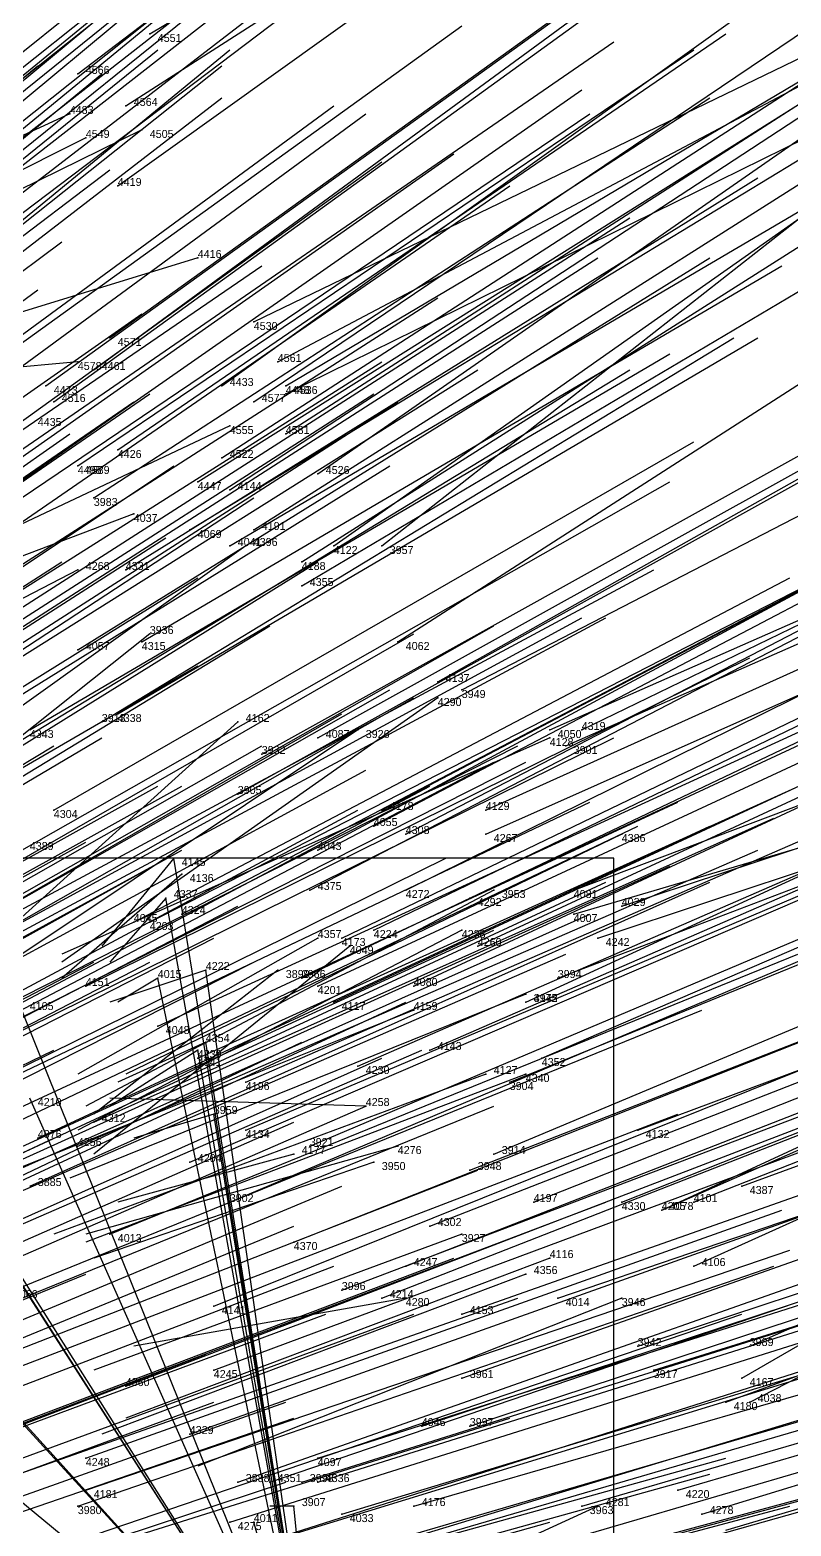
# Model space of a CAD drawing. Extents: x -0.5 to 0.59, y -0.5 to 0.59.
# Drawn here: x 0.375 to 0.4702, y 0.1265 to 0.3135 of the extents above; entities that cross this region are included whole.
import ezdxf

# ---------------------------------------------------------------- set-up
doc = ezdxf.new("R2010")
doc.units = 0
for name, color, linetype in [('Clients', 3, 'CONTINUOUS'), ('Facilities', 3, 'CONTINUOUS'), ('Facilities_lines', 3, 'CONTINUOUS'), ('Min_max_boxes', 1, 'CONTINUOUS'), ('Normals', 1, 'CONTINUOUS'), ('Source_points', 5, 'CONTINUOUS'), ('Text', 3, 'CONTINUOUS')]:
    doc.layers.add(name, color=color, linetype=linetype)

msp = doc.modelspace()

# ---------------------------------------------------------------- linework, layer by layer
at = {"layer": 'Clients', "color": 5}
for p in [(0.393, 0.21, -1.25), (0.392, 0.205, -1.25), (0.391, 0.195, -1.25), (0.397, 0.196, -1.25), (0.397, 0.187, -1.25), (0.396, 0.186, -1.25), (0.398, 0.178, -1.25), (0.408, 0.129, -1.25), (0.403, 0.127, -1.25)]:
    msp.add_point(p, dxfattribs=at)
at = {"layer": 'Facilities', "color": 3}
for p in [(0.39, 0.313, -1.25), (0.381, 0.308, -1.226), (0.38, 0.303, -1.25), (0.387, 0.304, -1.231), (0.382, 0.3, -1.25), (0.389, 0.301, -1.25), (0.386, 0.294, -1.213), (0.396, 0.285, -1.25), (0.403, 0.277, -1.222), (0.385, 0.275, -1.183), (0.381, 0.272, -1.25), (0.406, 0.272, -1.221), (0.383, 0.271, -1.173), (0.377, 0.269, -1.158), (0.399, 0.269, -1.203), (0.407, 0.269, -1.22), (0.407, 0.268, -1.25), (0.378, 0.267, -1.158), (0.403, 0.267, -1.209), (0.4, 0.264, -1.25), (0.407, 0.263, -1.211), (0.386, 0.261, -1.163), (0.399, 0.26, -1.192), (0.381, 0.259, -1.151), (0.381, 0.259, -1.152), (0.396, 0.257, -1.179), (0.411, 0.258, -1.214), (0.383, 0.255, -1.149), (0.4, 0.256, -1.188), (0.388, 0.253, -1.25), (0.395, 0.251, -1.171), (0.403, 0.251, -1.188), (0.4, 0.249, -1.178), (0.402, 0.249, -1.25), (0.413, 0.249, -1.205), (0.419, 0.249, -1.219), (0.409, 0.247, -1.194), (0.381, 0.246, -1.25), (0.387, 0.246, -1.146), (0.409, 0.244, -1.192), (0.39, 0.238, -1.25), (0.381, 0.236, -1.121), (0.389, 0.237, -1.137), (0.421, 0.237, -1.208), (0.426, 0.232, -1.213), (0.429, 0.231, -1.217), (0.426, 0.23, -1.25), (0.384, 0.227, -1.115), (0.386, 0.228, -1.12), (0.401, 0.227, -1.25), (0.411, 0.225, -1.172), (0.416, 0.226, -1.25), (0.44, 0.226, -1.236), (0.44, 0.225, -1.25), (0.444, 0.226, -1.245), (0.404, 0.223, -1.153), (0.442, 0.224, -1.238), (0.401, 0.218, -1.141), (0.378, 0.216, -1.088), (0.419, 0.216, -1.179), (0.432, 0.216, -1.208), (0.418, 0.214, -1.173), (0.422, 0.213, -1.182), (0.432, 0.213, -1.204), (0.449, 0.213, -1.25), (0.411, 0.211, -1.155), (0.394, 0.208, -1.25), (0.41, 0.206, -1.148), (0.422, 0.206, -1.173), (0.433, 0.206, -1.25), (0.443, 0.206, -1.22), (0.43, 0.205, -1.191), (0.449, 0.204, -1.232), (0.388, 0.202, -1.093), (0.39, 0.202, -1.097), (0.394, 0.203, -1.108), (0.443, 0.203, -1.218), (0.418, 0.201, -1.159), (0.429, 0.201, -1.25), (0.411, 0.2, -1.25), (0.414, 0.2, -1.148), (0.415, 0.199, -1.25), (0.431, 0.199, -1.187), (0.446, 0.2, -1.222), (0.406, 0.196, -1.25), (0.409, 0.195, -1.133), (0.441, 0.195, -1.204), (0.382, 0.194, -1.071), (0.411, 0.194, -1.135), (0.423, 0.194, -1.164), (0.437, 0.193, -1.25), (0.413, 0.192, -1.139), (0.423, 0.191, -1.25), (0.437, 0.192, -1.194), (0.391, 0.189, -1.087), (0.425, 0.186, -1.16), (0.396, 0.185, -1.091), (0.416, 0.184, -1.137), (0.439, 0.185, -1.19), (0.402, 0.182, -1.103), (0.432, 0.183, -1.25), (0.435, 0.182, -1.179), (0.437, 0.183, -1.25), (0.417, 0.179, -1.25), (0.383, 0.177, -1.055), (0.402, 0.176, -1.096), (0.451, 0.176, -1.211), (0.376, 0.175, -1.036), (0.381, 0.174, -1.046), (0.41, 0.174, -1.113), (0.421, 0.174, -1.25), (0.408, 0.173, -1.25), (0.433, 0.173, -1.167), (0.395, 0.172, -1.078), (0.418, 0.172, -1.25), (0.43, 0.171, -1.157), (0.464, 0.169, -1.235), (0.4, 0.167, -1.083), (0.438, 0.167, -1.171), (0.449, 0.167, -1.196), (0.458, 0.167, -1.218), (0.454, 0.166, -1.21), (0.454, 0.166, -1.208), (0.385, 0.163, -1.045), (0.425, 0.164, -1.139), (0.429, 0.163, -1.25), (0.408, 0.162, -1.097), (0.422, 0.159, -1.128), (0.44, 0.16, -1.25), (0.458, 0.159, -1.213), (0.437, 0.158, -1.25), (0.414, 0.156, -1.106), (0.398, 0.154, -1.067), (0.419, 0.155, -1.118), (0.422, 0.155, -1.25), (0.441, 0.155, -1.168), (0.449, 0.155, -1.25), (0.429, 0.153, -1.14), (0.451, 0.149, -1.187), (0.465, 0.149, -1.221), (0.398, 0.146, -1.059), (0.453, 0.146, -1.189), (0.387, 0.144, -1.032), (0.429, 0.145, -1.133), (0.464, 0.145, -1.25), (0.462, 0.142, -1.208), (0.465, 0.142, -1.25), (0.424, 0.139, -1.116), (0.43, 0.139, -1.13), (0.395, 0.138, -1.045), (0.382, 0.135, -1.012), (0.411, 0.135, -1.08), (0.382, 0.131, -1.01), (0.401, 0.132, -1.056), (0.405, 0.132, -1.066), (0.409, 0.132, -1.075), (0.411, 0.132, -1.081), (0.456, 0.131, -1.186), (0.381, 0.129, -1.004), (0.414, 0.128, -1.083), (0.423, 0.129, -1.106), (0.444, 0.129, -1.156), (0.446, 0.129, -1.25), (0.459, 0.128, -1.192), (0.4, 0.127, -1.049)]:
    msp.add_point(p, dxfattribs=at)
at = {"layer": 'Facilities_lines', "color": 3}
for q in [(0.393, 0.21, -1.25), (0.392, 0.205, -1.25), (0.391, 0.195, -1.25), (0.397, 0.196, -1.25), (0.374, 0.191, -1.25), (0.397, 0.187, -1.25), (0.396, 0.186, -1.25), (0.359, 0.18, -1.25), (0.375, 0.18, -1.25), (0.398, 0.178, -1.25), (0.361, 0.177, -1.25), (0.363, 0.175, -1.25), (0.326, 0.169, -1.25), (0.346, 0.17, -1.25), (0.35, 0.166, -1.25), (0.408, 0.129, -1.25), (0.403, 0.127, -1.25)]:
    msp.add_line((0.411, 0.099, -1.25), q, dxfattribs=at)
at = {"layer": 'Min_max_boxes', "color": 1}
for p, q in [((0.448, 0.21, -1.25), (0.228, 0.21, -1.25)), ((0.448, 0.21, -1.25), (0.228, 0.21, -1.25)), ((0.448, -0.077, -1.25), (0.448, 0.21, -1.25)), ((0.448, -0.077, -1.25), (0.448, 0.21, -1.25)), ((0.448, 0.21, -1.25), (0.448, 0.21, -1.25))]:
    msp.add_line(p, q, dxfattribs=at)
at = {"layer": 'Normals', "color": 1}
for p, q in [((0.381, 0.308, -1.226), (0.461, 0.369, -1.227)), ((0.366, 0.301, -1.184), (0.439, 0.359, -1.15)), ((0.387, 0.304, -1.231), (0.471, 0.358, -1.243)), ((0.39, 0.313, -1.25), (0.46, 0.355, -1.307)), ((0.386, 0.294, -1.213), (0.467, 0.352, -1.207)), ((0.352, 0.288, -1.136), (0.424, 0.346, -1.099)), ((0.35, 0.283, -1.126), (0.423, 0.341, -1.088)), ((0.364, 0.283, -1.153), (0.438, 0.339, -1.116)), ((0.349, 0.277, -1.113), (0.422, 0.334, -1.076)), ((0.329, 0.273, -1.069), (0.402, 0.331, -1.032)), ((0.342, 0.275, -1.097), (0.415, 0.332, -1.06)), ((0.326, 0.272, -1.061), (0.398, 0.33, -1.024)), ((0.385, 0.275, -1.183), (0.46, 0.329, -1.146)), ((0.344, 0.27, -1.094), (0.418, 0.327, -1.057)), ((0.383, 0.271, -1.173), (0.458, 0.326, -1.136)), ((0.399, 0.269, -1.203), (0.48, 0.327, -1.197)), ((0.321, 0.263, -1.037), (0.392, 0.322, -1)), ((0.377, 0.269, -1.158), (0.452, 0.323, -1.12)), ((0.378, 0.267, -1.158), (0.454, 0.322, -1.121)), ((0.403, 0.267, -1.209), (0.486, 0.323, -1.209)), ((0.317, 0.261, -1.028), (0.389, 0.32, -0.99)), ((0.33, 0.263, -1.055), (0.402, 0.321, -1.017)), ((0.403, 0.277, -1.222), (0.492, 0.32, -1.234)), ((0.407, 0.269, -1.22), (0.493, 0.32, -1.229)), ((0.406, 0.272, -1.221), (0.493, 0.318, -1.234)), ((0.318, 0.258, -1.024), (0.389, 0.317, -0.986)), ((0.407, 0.263, -1.211), (0.491, 0.317, -1.207)), ((0.319, 0.256, -1.022), (0.391, 0.315, -0.985)), ((0.411, 0.258, -1.214), (0.493, 0.315, -1.208)), ((0.354, 0.26, -1.099), (0.429, 0.314, -1.061)), ((0.386, 0.261, -1.163), (0.462, 0.313, -1.126)), ((0.399, 0.26, -1.192), (0.481, 0.313, -1.167)), ((0.318, 0.252, -1.015), (0.391, 0.311, -0.978)), ((0.328, 0.252, -1.035), (0.4, 0.311, -0.998)), ((0.371, 0.259, -1.132), (0.448, 0.312, -1.095)), ((0.381, 0.259, -1.151), (0.458, 0.311, -1.114)), ((0.381, 0.259, -1.152), (0.458, 0.311, -1.115)), ((0.419, 0.249, -1.219), (0.498, 0.311, -1.219)), ((0.304, 0.25, -0.984), (0.376, 0.309, -0.946)), ((0.326, 0.251, -1.028), (0.399, 0.309, -0.991)), ((0.4, 0.256, -1.188), (0.481, 0.309, -1.161)), ((0.312, 0.249, -0.999), (0.384, 0.308, -0.962)), ((0.325, 0.248, -1.022), (0.399, 0.305, -0.985)), ((0.368, 0.253, -1.116), (0.444, 0.306, -1.079)), ((0.383, 0.255, -1.149), (0.46, 0.305, -1.112)), ((0.396, 0.257, -1.179), (0.474, 0.306, -1.142)), ((0.413, 0.249, -1.205), (0.494, 0.306, -1.193)), ((0.38, 0.303, -1.25), (0.33, 0.28, -1.167)), ((0.338, 0.249, -1.05), (0.413, 0.304, -1.013)), ((0.342, 0.248, -1.055), (0.417, 0.303, -1.018)), ((0.368, 0.251, -1.113), (0.445, 0.303, -1.076)), ((0.403, 0.251, -1.188), (0.485, 0.303, -1.16)), ((0.382, 0.3, -1.25), (0.332, 0.275, -1.167)), ((0.389, 0.301, -1.25), (0.334, 0.274, -1.171)), ((0.407, 0.268, -1.25), (0.472, 0.3, -1.319)), ((0.351, 0.244, -1.07), (0.428, 0.298, -1.033)), ((0.395, 0.251, -1.171), (0.474, 0.299, -1.133)), ((0.409, 0.247, -1.194), (0.491, 0.299, -1.174)), ((0.311, 0.24, -0.982), (0.385, 0.296, -0.945)), ((0.344, 0.243, -1.053), (0.419, 0.297, -1.016)), ((0.4, 0.249, -1.178), (0.48, 0.296, -1.141)), ((0.358, 0.241, -1.08), (0.435, 0.294, -1.043)), ((0.387, 0.246, -1.146), (0.466, 0.295, -1.109)), ((0.409, 0.244, -1.192), (0.49, 0.292, -1.158)), ((0.372, 0.24, -1.106), (0.45, 0.29, -1.069)), ((0.421, 0.237, -1.208), (0.505, 0.291, -1.196)), ((0.305, 0.232, -0.958), (0.379, 0.287, -0.921)), ((0.396, 0.285, -1.25), (0.344, 0.269, -1.166)), ((0.368, 0.235, -1.092), (0.446, 0.285, -1.054)), ((0.381, 0.236, -1.121), (0.46, 0.285, -1.084)), ((0.328, 0.232, -1.003), (0.404, 0.284, -0.965)), ((0.389, 0.237, -1.137), (0.469, 0.284, -1.1)), ((0.301, 0.226, -0.941), (0.376, 0.281, -0.904)), ((0.426, 0.232, -1.213), (0.513, 0.281, -1.208)), ((0.348, 0.23, -1.043), (0.426, 0.28, -1.005)), ((0.313, 0.225, -0.962), (0.389, 0.278, -0.925)), ((0.429, 0.231, -1.217), (0.518, 0.277, -1.214)), ((0.384, 0.227, -1.115), (0.463, 0.275, -1.077)), ((0.386, 0.228, -1.12), (0.466, 0.275, -1.083)), ((0.34, 0.222, -1.016), (0.419, 0.272, -0.98)), ((0.381, 0.272, -1.25), (0.347, 0.269, -1.156)), ((0.375, 0.226, -1.094), (0.455, 0.273, -1.057)), ((0.353, 0.222, -1.042), (0.431, 0.271, -1.005)), ((0.371, 0.223, -1.082), (0.45, 0.271, -1.044)), ((0.411, 0.225, -1.172), (0.492, 0.27, -1.135)), ((0.313, 0.215, -0.95), (0.39, 0.268, -0.913)), ((0.34, 0.218, -1.01), (0.418, 0.268, -0.973)), ((0.404, 0.223, -1.153), (0.485, 0.268, -1.116)), ((0.312, 0.215, -0.946), (0.388, 0.267, -0.91)), ((0.343, 0.217, -1.014), (0.421, 0.267, -0.977)), ((0.4, 0.264, -1.25), (0.349, 0.24, -1.167)), ((0.304, 0.21, -0.924), (0.38, 0.263, -0.887)), ((0.378, 0.216, -1.088), (0.458, 0.262, -1.05)), ((0.401, 0.218, -1.141), (0.482, 0.263, -1.104)), ((0.44, 0.226, -1.236), (0.524, 0.263, -1.275)), ((0.444, 0.226, -1.245), (0.514, 0.26, -1.307)), ((0.315, 0.207, -0.943), (0.393, 0.259, -0.906)), ((0.341, 0.21, -1.001), (0.42, 0.259, -0.964)), ((0.419, 0.216, -1.179), (0.501, 0.259, -1.142)), ((0.374, 0.211, -1.074), (0.455, 0.257, -1.037)), ((0.418, 0.214, -1.173), (0.5, 0.257, -1.136)), ((0.432, 0.216, -1.208), (0.523, 0.257, -1.199)), ((0.442, 0.224, -1.238), (0.517, 0.257, -1.295)), ((0.325, 0.204, -0.959), (0.403, 0.255, -0.922)), ((0.411, 0.211, -1.155), (0.493, 0.255, -1.118)), ((0.422, 0.213, -1.182), (0.505, 0.256, -1.145)), ((0.388, 0.253, -1.25), (0.343, 0.236, -1.162)), ((0.432, 0.213, -1.204), (0.522, 0.253, -1.188)), ((0.314, 0.2, -0.93), (0.392, 0.25, -0.893)), ((0.402, 0.249, -1.25), (0.36, 0.219, -1.165)), ((0.41, 0.206, -1.148), (0.493, 0.249, -1.111)), ((0.301, 0.197, -0.899), (0.379, 0.247, -0.862)), ((0.332, 0.198, -0.966), (0.411, 0.247, -0.929)), ((0.422, 0.206, -1.173), (0.505, 0.247, -1.136)), ((0.317, 0.196, -0.932), (0.396, 0.245, -0.895)), ((0.381, 0.246, -1.25), (0.35, 0.23, -1.156)), ((0.371, 0.202, -1.056), (0.453, 0.246, -1.019)), ((0.388, 0.202, -1.093), (0.47, 0.245, -1.055)), ((0.394, 0.203, -1.108), (0.476, 0.246, -1.071)), ((0.43, 0.205, -1.191), (0.516, 0.245, -1.159)), ((0.39, 0.202, -1.097), (0.472, 0.244, -1.06)), ((0.363, 0.196, -1.03), (0.444, 0.24, -0.993)), ((0.365, 0.196, -1.037), (0.447, 0.24, -1)), ((0.414, 0.2, -1.148), (0.497, 0.24, -1.111)), ((0.418, 0.201, -1.159), (0.501, 0.241, -1.121)), ((0.443, 0.206, -1.22), (0.536, 0.241, -1.23)), ((0.326, 0.191, -0.945), (0.405, 0.239, -0.907)), ((0.343, 0.192, -0.983), (0.423, 0.238, -0.945)), ((0.352, 0.193, -1.003), (0.433, 0.239, -0.967)), ((0.39, 0.238, -1.25), (0.356, 0.211, -1.16)), ((0.431, 0.199, -1.187), (0.515, 0.238, -1.15)), ((0.315, 0.187, -0.917), (0.396, 0.234, -0.879)), ((0.382, 0.194, -1.071), (0.465, 0.235, -1.033)), ((0.409, 0.195, -1.133), (0.493, 0.235, -1.095)), ((0.411, 0.194, -1.135), (0.495, 0.233, -1.098)), ((0.423, 0.194, -1.164), (0.507, 0.233, -1.126)), ((0.437, 0.192, -1.194), (0.526, 0.233, -1.172)), ((0.449, 0.204, -1.232), (0.537, 0.233, -1.269)), ((0.339, 0.185, -0.966), (0.42, 0.231, -0.929)), ((0.413, 0.192, -1.139), (0.497, 0.231, -1.102)), ((0.443, 0.203, -1.218), (0.538, 0.231, -1.229)), ((0.446, 0.2, -1.222), (0.54, 0.231, -1.237)), ((0.342, 0.184, -0.972), (0.423, 0.23, -0.935)), ((0.426, 0.23, -1.25), (0.379, 0.197, -1.168)), ((0.441, 0.195, -1.204), (0.533, 0.23, -1.19)), ((0.334, 0.182, -0.95), (0.414, 0.228, -0.913)), ((0.401, 0.227, -1.25), (0.37, 0.199, -1.159)), ((0.391, 0.189, -1.087), (0.476, 0.228, -1.049)), ((0.304, 0.178, -0.88), (0.384, 0.225, -0.844)), ((0.365, 0.184, -1.022), (0.448, 0.225, -0.985)), ((0.416, 0.226, -1.25), (0.374, 0.198, -1.164)), ((0.44, 0.225, -1.25), (0.379, 0.198, -1.176)), ((0.298, 0.176, -0.866), (0.378, 0.224, -0.829)), ((0.323, 0.178, -0.923), (0.404, 0.224, -0.886)), ((0.353, 0.182, -0.993), (0.436, 0.224, -0.955)), ((0.396, 0.185, -1.091), (0.48, 0.223, -1.054)), ((0.425, 0.186, -1.16), (0.51, 0.223, -1.123)), ((0.439, 0.185, -1.19), (0.527, 0.223, -1.161)), ((0.336, 0.177, -0.949), (0.417, 0.221, -0.912)), ((0.351, 0.179, -0.984), (0.433, 0.222, -0.947)), ((0.354, 0.18, -0.993), (0.437, 0.222, -0.955)), ((0.416, 0.184, -1.137), (0.501, 0.221, -1.1)), ((0.31, 0.174, -0.888), (0.391, 0.219, -0.851)), ((0.313, 0.174, -0.895), (0.394, 0.219, -0.858)), ((0.344, 0.176, -0.965), (0.425, 0.219, -0.927)), ((0.402, 0.182, -1.103), (0.487, 0.219, -1.065)), ((0.361, 0.177, -1.006), (0.445, 0.217, -0.969)), ((0.372, 0.178, -1.031), (0.456, 0.217, -0.993)), ((0.435, 0.182, -1.179), (0.521, 0.217, -1.142)), ((0.334, 0.172, -0.939), (0.416, 0.216, -0.902)), ((0.367, 0.174, -1.016), (0.451, 0.214, -0.979)), ((0.376, 0.175, -1.036), (0.46, 0.214, -0.999)), ((0.383, 0.177, -1.055), (0.468, 0.215, -1.018)), ((0.301, 0.167, -0.86), (0.382, 0.212, -0.824)), ((0.449, 0.213, -1.25), (0.387, 0.183, -1.177)), ((0.402, 0.176, -1.096), (0.487, 0.212, -1.059)), ((0.312, 0.166, -0.883), (0.394, 0.211, -0.847)), ((0.313, 0.166, -0.885), (0.394, 0.211, -0.849)), ((0.344, 0.169, -0.958), (0.427, 0.21, -0.921)), ((0.381, 0.174, -1.046), (0.466, 0.211, -1.01)), ((0.393, 0.21, -1.25), (0.384, 0.199, -1.151)), ((0.41, 0.174, -1.113), (0.495, 0.21, -1.075)), ((0.451, 0.176, -1.211), (0.545, 0.211, -1.215)), ((0.371, 0.171, -1.021), (0.455, 0.209, -0.984)), ((0.394, 0.208, -1.25), (0.379, 0.195, -1.152)), ((0.395, 0.172, -1.078), (0.481, 0.209, -1.04)), ((0.433, 0.173, -1.167), (0.519, 0.209, -1.13)), ((0.454, 0.166, -1.21), (0.545, 0.208, -1.214)), ((0.363, 0.168, -0.999), (0.447, 0.207, -0.962)), ((0.375, 0.169, -1.028), (0.46, 0.207, -0.991)), ((0.433, 0.206, -1.25), (0.382, 0.179, -1.169)), ((0.454, 0.166, -1.208), (0.545, 0.206, -1.212)), ((0.318, 0.161, -0.891), (0.401, 0.204, -0.854)), ((0.392, 0.205, -1.25), (0.385, 0.197, -1.151)), ((0.43, 0.171, -1.157), (0.517, 0.205, -1.12)), ((0.36, 0.165, -0.99), (0.445, 0.203, -0.953)), ((0.4, 0.167, -1.083), (0.485, 0.203, -1.046)), ((0.449, 0.167, -1.196), (0.54, 0.203, -1.18)), ((0.458, 0.167, -1.218), (0.55, 0.203, -1.227)), ((0.464, 0.169, -1.235), (0.555, 0.202, -1.262)), ((0.348, 0.162, -0.961), (0.433, 0.201, -0.923)), ((0.429, 0.201, -1.25), (0.381, 0.176, -1.166)), ((0.438, 0.167, -1.171), (0.524, 0.201, -1.134)), ((0.316, 0.158, -0.882), (0.398, 0.2, -0.845)), ((0.411, 0.2, -1.25), (0.381, 0.183, -1.156)), ((0.415, 0.199, -1.25), (0.383, 0.173, -1.159)), ((0.458, 0.159, -1.213), (0.549, 0.2, -1.216)), ((0.301, 0.154, -0.845), (0.383, 0.197, -0.808)), ((0.307, 0.154, -0.86), (0.39, 0.197, -0.823)), ((0.32, 0.155, -0.889), (0.403, 0.197, -0.852)), ((0.357, 0.161, -0.978), (0.442, 0.198, -0.941)), ((0.385, 0.163, -1.045), (0.471, 0.198, -1.008)), ((0.425, 0.164, -1.139), (0.512, 0.198, -1.102)), ((0.406, 0.196, -1.25), (0.383, 0.178, -1.154)), ((0.397, 0.196, -1.25), (0.385, 0.192, -1.151)), ((0.391, 0.195, -1.25), (0.386, 0.192, -1.15)), ((0.408, 0.162, -1.097), (0.494, 0.196, -1.059)), ((0.437, 0.193, -1.25), (0.38, 0.17, -1.171)), ((0.422, 0.159, -1.128), (0.509, 0.193, -1.091)), ((0.338, 0.153, -0.927), (0.422, 0.192, -0.89)), ((0.373, 0.156, -1.011), (0.459, 0.191, -0.973)), ((0.423, 0.191, -1.25), (0.373, 0.171, -1.166)), ((0.398, 0.154, -1.067), (0.485, 0.189, -1.031)), ((0.414, 0.156, -1.106), (0.501, 0.189, -1.068)), ((0.419, 0.155, -1.118), (0.506, 0.189, -1.081)), ((0.464, 0.145, -1.25), (0.542, 0.19, -1.293)), ((0.465, 0.149, -1.221), (0.556, 0.189, -1.232)), ((0.325, 0.147, -0.892), (0.409, 0.187, -0.854)), ((0.397, 0.187, -1.25), (0.386, 0.182, -1.151)), ((0.294, 0.145, -0.82), (0.378, 0.186, -0.783)), ((0.339, 0.149, -0.924), (0.424, 0.186, -0.888)), ((0.396, 0.186, -1.25), (0.385, 0.179, -1.151)), ((0.334, 0.147, -0.913), (0.419, 0.185, -0.876)), ((0.429, 0.153, -1.14), (0.517, 0.184, -1.103)), ((0.441, 0.155, -1.168), (0.529, 0.185, -1.131)), ((0.432, 0.183, -1.25), (0.378, 0.163, -1.168)), ((0.437, 0.183, -1.25), (0.382, 0.162, -1.169)), ((0.465, 0.142, -1.25), (0.545, 0.183, -1.293)), ((0.417, 0.179, -1.25), (0.385, 0.18, -1.155)), ((0.332, 0.142, -0.902), (0.417, 0.179, -0.864)), ((0.347, 0.144, -0.94), (0.433, 0.179, -0.903)), ((0.37, 0.145, -0.993), (0.456, 0.178, -0.955)), ((0.398, 0.178, -1.25), (0.388, 0.175, -1.151)), ((0.398, 0.146, -1.059), (0.484, 0.178, -1.022)), ((0.451, 0.149, -1.187), (0.539, 0.178, -1.15)), ((0.324, 0.14, -0.881), (0.408, 0.177, -0.843)), ((0.387, 0.144, -1.032), (0.473, 0.177, -0.994)), ((0.429, 0.145, -1.133), (0.517, 0.176, -1.096)), ((0.462, 0.142, -1.208), (0.555, 0.176, -1.198)), ((0.293, 0.135, -0.808), (0.378, 0.175, -0.771)), ((0.421, 0.174, -1.25), (0.382, 0.163, -1.158)), ((0.453, 0.146, -1.189), (0.543, 0.174, -1.156)), ((0.408, 0.173, -1.25), (0.386, 0.167, -1.153)), ((0.344, 0.137, -0.926), (0.431, 0.171, -0.889)), ((0.418, 0.172, -1.25), (0.383, 0.16, -1.157)), ((0.328, 0.133, -0.885), (0.414, 0.169, -0.848)), ((0.395, 0.138, -1.045), (0.482, 0.169, -1.008)), ((0.36, 0.134, -0.96), (0.447, 0.167, -0.923)), ((0.424, 0.139, -1.116), (0.512, 0.168, -1.079)), ((0.43, 0.139, -1.13), (0.518, 0.168, -1.093)), ((0.382, 0.135, -1.012), (0.469, 0.166, -0.974)), ((0.323, 0.129, -0.869), (0.408, 0.164, -0.831)), ((0.429, 0.163, -1.25), (0.383, 0.146, -1.162)), ((0.401, 0.132, -1.056), (0.489, 0.163, -1.019)), ((0.411, 0.135, -1.08), (0.499, 0.163, -1.043)), ((0.382, 0.131, -1.01), (0.47, 0.161, -0.972)), ((0.405, 0.132, -1.066), (0.493, 0.162, -1.029)), ((0.327, 0.126, -0.876), (0.413, 0.159, -0.838)), ((0.341, 0.127, -0.909), (0.428, 0.16, -0.873)), ((0.381, 0.129, -1.004), (0.468, 0.159, -0.966)), ((0.44, 0.16, -1.25), (0.387, 0.14, -1.168)), ((0.409, 0.132, -1.075), (0.498, 0.16, -1.038)), ((0.411, 0.132, -1.081), (0.5, 0.16, -1.043)), ((0.296, 0.123, -0.8), (0.382, 0.158, -0.763)), ((0.437, 0.158, -1.25), (0.384, 0.138, -1.168)), ((0.456, 0.131, -1.186), (0.545, 0.157, -1.149)), ((0.459, 0.128, -1.192), (0.551, 0.156, -1.164)), ((0.348, 0.124, -0.924), (0.436, 0.155, -0.888)), ((0.422, 0.155, -1.25), (0.388, 0.149, -1.156)), ((0.449, 0.155, -1.25), (0.396, 0.134, -1.167)), ((0.4, 0.127, -1.049), (0.489, 0.155, -1.012)), ((0.414, 0.128, -1.083), (0.503, 0.155, -1.047)), ((0.423, 0.129, -1.106), (0.513, 0.155, -1.069)), ((0.444, 0.129, -1.156), (0.533, 0.155, -1.118)), ((0.326, 0.121, -0.869), (0.412, 0.153, -0.831)), ((0.336, 0.121, -0.894), (0.423, 0.153, -0.856)), ((0.376, 0.123, -0.99), (0.464, 0.153, -0.952)), ((0.462, 0.126, -1.196), (0.554, 0.153, -1.168)), ((0.403, 0.124, -1.053), (0.491, 0.151, -1.015)), ((0.311, 0.115, -0.828), (0.397, 0.148, -0.791)), ((0.387, 0.119, -1.011), (0.475, 0.147, -0.973)), ((0.406, 0.12, -1.058), (0.495, 0.147, -1.021)), ((0.442, 0.122, -1.145), (0.531, 0.146, -1.108)), ((0.401, 0.118, -1.045), (0.49, 0.144, -1.008)), ((0.419, 0.118, -1.089), (0.508, 0.144, -1.052)), ((0.311, 0.11, -0.826), (0.398, 0.142, -0.788)), ((0.32, 0.111, -0.846), (0.407, 0.142, -0.809)), ((0.387, 0.115, -1.009), (0.476, 0.141, -0.972)), ((0.428, 0.118, -1.109), (0.517, 0.142, -1.071)), ((0.431, 0.117, -1.116), (0.52, 0.142, -1.078)), ((0.321, 0.11, -0.847), (0.408, 0.14, -0.81)), ((0.346, 0.112, -0.91), (0.435, 0.14, -0.872)), ((0.292, 0.103, -0.774), (0.379, 0.135, -0.737)), ((0.372, 0.11, -0.971), (0.462, 0.135, -0.933)), ((0.37, 0.108, -0.965), (0.46, 0.133, -0.927)), ((0.319, 0.103, -0.838), (0.407, 0.132, -0.801)), ((0.38, 0.105, -0.986), (0.47, 0.129, -0.949)), ((0.446, 0.129, -1.25), (0.398, 0.107, -1.165)), ((0.408, 0.129, -1.25), (0.405, 0.129, -1.15)), ((0.351, 0.102, -0.914), (0.44, 0.127, -0.875)), ((0.403, 0.127, -1.25), (0.403, 0.127, -1.15))]:
    msp.add_line(p, q, dxfattribs=at)
at = {"layer": 'Source_points', "color": 5}
for p in [(0.39, 0.313, -1.25), (0.381, 0.308, -1.226), (0.38, 0.303, -1.25), (0.387, 0.304, -1.231), (0.382, 0.3, -1.25), (0.389, 0.301, -1.25), (0.386, 0.294, -1.213), (0.396, 0.285, -1.25), (0.403, 0.277, -1.222), (0.385, 0.275, -1.183), (0.381, 0.272, -1.25), (0.406, 0.272, -1.221), (0.383, 0.271, -1.173), (0.377, 0.269, -1.158), (0.399, 0.269, -1.203), (0.407, 0.269, -1.22), (0.407, 0.268, -1.25), (0.378, 0.267, -1.158), (0.403, 0.267, -1.209), (0.4, 0.264, -1.25), (0.407, 0.263, -1.211), (0.386, 0.261, -1.163), (0.399, 0.26, -1.192), (0.381, 0.259, -1.151), (0.381, 0.259, -1.152), (0.396, 0.257, -1.179), (0.411, 0.258, -1.214), (0.383, 0.255, -1.149), (0.4, 0.256, -1.188), (0.388, 0.253, -1.25), (0.395, 0.251, -1.171), (0.403, 0.251, -1.188), (0.4, 0.249, -1.178), (0.402, 0.249, -1.25), (0.413, 0.249, -1.205), (0.419, 0.249, -1.219), (0.409, 0.247, -1.194), (0.381, 0.246, -1.25), (0.387, 0.246, -1.146), (0.409, 0.244, -1.192), (0.39, 0.238, -1.25), (0.381, 0.236, -1.121), (0.389, 0.237, -1.137), (0.421, 0.237, -1.208), (0.426, 0.232, -1.213), (0.429, 0.231, -1.217), (0.426, 0.23, -1.25), (0.384, 0.227, -1.115), (0.386, 0.228, -1.12), (0.401, 0.227, -1.25), (0.411, 0.225, -1.172), (0.416, 0.226, -1.25), (0.44, 0.226, -1.236), (0.44, 0.225, -1.25), (0.444, 0.226, -1.245), (0.404, 0.223, -1.153), (0.442, 0.224, -1.238), (0.401, 0.218, -1.141), (0.378, 0.216, -1.088), (0.419, 0.216, -1.179), (0.432, 0.216, -1.208), (0.418, 0.214, -1.173), (0.422, 0.213, -1.182), (0.432, 0.213, -1.204), (0.449, 0.213, -1.25), (0.393, 0.21, -1.25), (0.411, 0.211, -1.155), (0.394, 0.208, -1.25), (0.41, 0.206, -1.148), (0.422, 0.206, -1.173), (0.433, 0.206, -1.25), (0.443, 0.206, -1.22), (0.392, 0.205, -1.25), (0.43, 0.205, -1.191), (0.449, 0.204, -1.232), (0.388, 0.202, -1.093), (0.39, 0.202, -1.097), (0.394, 0.203, -1.108), (0.443, 0.203, -1.218), (0.418, 0.201, -1.159), (0.429, 0.201, -1.25), (0.411, 0.2, -1.25), (0.414, 0.2, -1.148), (0.415, 0.199, -1.25), (0.431, 0.199, -1.187), (0.446, 0.2, -1.222), (0.391, 0.195, -1.25), (0.397, 0.196, -1.25), (0.406, 0.196, -1.25), (0.409, 0.195, -1.133), (0.441, 0.195, -1.204), (0.382, 0.194, -1.071), (0.411, 0.194, -1.135), (0.423, 0.194, -1.164), (0.437, 0.193, -1.25), (0.413, 0.192, -1.139), (0.423, 0.191, -1.25), (0.437, 0.192, -1.194), (0.391, 0.189, -1.087), (0.397, 0.187, -1.25), (0.396, 0.186, -1.25), (0.425, 0.186, -1.16), (0.396, 0.185, -1.091), (0.416, 0.184, -1.137), (0.439, 0.185, -1.19), (0.402, 0.182, -1.103), (0.432, 0.183, -1.25), (0.435, 0.182, -1.179), (0.437, 0.183, -1.25), (0.398, 0.178, -1.25), (0.417, 0.179, -1.25), (0.383, 0.177, -1.055), (0.402, 0.176, -1.096), (0.451, 0.176, -1.211), (0.376, 0.175, -1.036), (0.381, 0.174, -1.046), (0.41, 0.174, -1.113), (0.421, 0.174, -1.25), (0.408, 0.173, -1.25), (0.433, 0.173, -1.167), (0.395, 0.172, -1.078), (0.418, 0.172, -1.25), (0.43, 0.171, -1.157), (0.464, 0.169, -1.235), (0.4, 0.167, -1.083), (0.438, 0.167, -1.171), (0.449, 0.167, -1.196), (0.458, 0.167, -1.218), (0.454, 0.166, -1.21), (0.454, 0.166, -1.208), (0.385, 0.163, -1.045), (0.425, 0.164, -1.139), (0.429, 0.163, -1.25), (0.408, 0.162, -1.097), (0.422, 0.159, -1.128), (0.44, 0.16, -1.25), (0.458, 0.159, -1.213), (0.437, 0.158, -1.25), (0.414, 0.156, -1.106), (0.398, 0.154, -1.067), (0.419, 0.155, -1.118), (0.422, 0.155, -1.25), (0.441, 0.155, -1.168), (0.449, 0.155, -1.25), (0.429, 0.153, -1.14), (0.451, 0.149, -1.187), (0.465, 0.149, -1.221), (0.398, 0.146, -1.059), (0.453, 0.146, -1.189), (0.387, 0.144, -1.032), (0.429, 0.145, -1.133), (0.464, 0.145, -1.25), (0.462, 0.142, -1.208), (0.465, 0.142, -1.25), (0.424, 0.139, -1.116), (0.43, 0.139, -1.13), (0.395, 0.138, -1.045), (0.382, 0.135, -1.012), (0.411, 0.135, -1.08), (0.382, 0.131, -1.01), (0.401, 0.132, -1.056), (0.405, 0.132, -1.066), (0.409, 0.132, -1.075), (0.411, 0.132, -1.081), (0.456, 0.131, -1.186), (0.381, 0.129, -1.004), (0.408, 0.129, -1.25), (0.414, 0.128, -1.083), (0.423, 0.129, -1.106), (0.444, 0.129, -1.156), (0.446, 0.129, -1.25), (0.459, 0.128, -1.192), (0.4, 0.127, -1.049), (0.403, 0.127, -1.25)]:
    msp.add_point(p, dxfattribs=at)

# ---------------------------------------------------------------- texts
at = {"layer": 'Text', "color": 3}
for s, p in [('4551', (0.391, 0.312, -1.25)), ('4566', (0.382, 0.308, -1.226)), ('4564', (0.388, 0.304, -1.231)), ('4483', (0.38, 0.303, -1.25)), ('4549', (0.382, 0.3, -1.25)), ('4505', (0.39, 0.3, -1.25)), ('4419', (0.386, 0.294, -1.213)), ('4416', (0.396, 0.285, -1.25)), ('4530', (0.403, 0.276, -1.222)), ('4571', (0.386, 0.274, -1.183)), ('4578', (0.381, 0.271, -1.25)), ('4461', (0.384, 0.271, -1.173)), ('4561', (0.406, 0.272, -1.221)), ('4433', (0.4, 0.269, -1.203)), ('4473', (0.378, 0.268, -1.158)), ('4516', (0.379, 0.267, -1.158)), ('4577', (0.404, 0.267, -1.209)), ('4448', (0.407, 0.268, -1.25)), ('4536', (0.408, 0.268, -1.22)), ('4435', (0.376, 0.264, -1.25)), ('4555', (0.4, 0.263, -1.25)), ('4581', (0.407, 0.263, -1.211)), ('4426', (0.386, 0.26, -1.163)), ('4522', (0.4, 0.26, -1.192)), ('4495', (0.381, 0.258, -1.151)), ('4589', (0.382, 0.258, -1.152)), ('4526', (0.412, 0.258, -1.214)), ('4447', (0.396, 0.256, -1.179)), ('4144', (0.401, 0.256, -1.188)), ('3983', (0.383, 0.254, -1.149)), ('4037', (0.388, 0.252, -1.25)), ('4069', (0.396, 0.25, -1.171)), ('4191', (0.404, 0.251, -1.188)), ('4041', (0.401, 0.249, -1.178)), ('4396', (0.403, 0.249, -1.25)), ('4122', (0.413, 0.248, -1.205)), ('3957', (0.42, 0.248, -1.219)), ('4268', (0.382, 0.246, -1.25)), ('4331', (0.387, 0.246, -1.146)), ('4188', (0.409, 0.246, -1.194)), ('4355', (0.41, 0.244, -1.192)), ('3936', (0.39, 0.238, -1.25)), ('4057', (0.382, 0.236, -1.121)), ('4315', (0.389, 0.236, -1.137)), ('4062', (0.422, 0.236, -1.208)), ('4137', (0.427, 0.232, -1.213)), ('4290', (0.426, 0.229, -1.25)), ('3949', (0.429, 0.23, -1.217)), ('3913', (0.384, 0.227, -1.115)), ('4338', (0.386, 0.227, -1.12)), ('4162', (0.402, 0.227, -1.25)), ('4319', (0.444, 0.226, -1.245)), ('4343', (0.375, 0.225, -1.094)), ('4087', (0.412, 0.225, -1.172)), ('3926', (0.417, 0.225, -1.25)), ('4128', (0.44, 0.224, -1.25)), ('4050', (0.441, 0.225, -1.236)), ('3932', (0.404, 0.223, -1.153)), ('3901', (0.443, 0.223, -1.238)), ('3905', (0.401, 0.218, -1.141)), ('4178', (0.42, 0.216, -1.179)), ('4129', (0.432, 0.216, -1.208)), ('4304', (0.378, 0.215, -1.088)), ('4055', (0.418, 0.214, -1.173)), ('4308', (0.422, 0.213, -1.182)), ('4389', (0.375, 0.211, -1.074)), ('4043', (0.411, 0.211, -1.155)), ('4267', (0.433, 0.212, -1.204)), ('4386', (0.449, 0.212, -1.25)), ('4145', (0.394, 0.209, -1.25)), ('4136', (0.395, 0.207, -1.25)), ('4337', (0.393, 0.205, -1.25)), ('4375', (0.411, 0.206, -1.148)), ('4272', (0.422, 0.205, -1.173)), ('3953', (0.434, 0.205, -1.25)), ('4081', (0.443, 0.205, -1.22)), ('4324', (0.394, 0.203, -1.108)), ('4292', (0.431, 0.204, -1.191)), ('4029', (0.449, 0.204, -1.232)), ('4045', (0.388, 0.202, -1.093)), ('4203', (0.39, 0.201, -1.097)), ('4007', (0.443, 0.202, -1.218)), ('4357', (0.411, 0.2, -1.25)), ('4224', (0.418, 0.2, -1.159)), ('4238', (0.429, 0.2, -1.25)), ('4173', (0.414, 0.199, -1.148)), ('4049', (0.415, 0.198, -1.25)), ('4260', (0.431, 0.199, -1.187)), ('4242', (0.447, 0.199, -1.222)), ('4222', (0.397, 0.196, -1.25)), ('4151', (0.382, 0.194, -1.071)), ('4015', (0.391, 0.195, -1.25)), ('3899', (0.407, 0.195, -1.25)), ('3966', (0.409, 0.195, -1.133)), ('4080', (0.423, 0.194, -1.164)), ('3994', (0.441, 0.195, -1.204)), ('4201', (0.411, 0.193, -1.135)), ('4172', (0.438, 0.192, -1.25)), ('3945', (0.438, 0.192, -1.194)), ('4105', (0.375, 0.191, -1.25)), ('4117', (0.414, 0.191, -1.139)), ('4159', (0.423, 0.191, -1.25)), ('4048', (0.392, 0.188, -1.087)), ('4354', (0.397, 0.187, -1.25)), ('4143', (0.426, 0.186, -1.16)), ('4239', (0.396, 0.185, -1.25)), ('4341', (0.396, 0.184, -1.091)), ('4230', (0.417, 0.183, -1.137)), ('4127', (0.433, 0.183, -1.25)), ('4352', (0.439, 0.184, -1.19)), ('4196', (0.402, 0.181, -1.103)), ('3904', (0.435, 0.181, -1.179)), ('4340', (0.437, 0.182, -1.25)), ('4210', (0.376, 0.179, -1.25)), ('4258', (0.417, 0.179, -1.25)), ('4312', (0.384, 0.177, -1.055)), ('3959', (0.398, 0.178, -1.25)), ('4076', (0.376, 0.175, -1.036)), ('4134', (0.402, 0.175, -1.096)), ('4132', (0.452, 0.175, -1.211)), ('4256', (0.381, 0.174, -1.046)), ('4177', (0.409, 0.173, -1.25)), ('3921', (0.41, 0.174, -1.113)), ('4276', (0.421, 0.173, -1.25)), ('3914', (0.434, 0.173, -1.167)), ('4204', (0.396, 0.172, -1.078)), ('3950', (0.419, 0.171, -1.25)), ('3948', (0.431, 0.171, -1.157)), ('3885', (0.376, 0.169, -1.028)), ('4387', (0.465, 0.168, -1.235)), ('3902', (0.4, 0.167, -1.083)), ('4197', (0.438, 0.167, -1.171)), ('4330', (0.449, 0.166, -1.196)), ('4205', (0.454, 0.166, -1.208)), ('4078', (0.455, 0.166, -1.21)), ('4101', (0.458, 0.167, -1.218)), ('4302', (0.426, 0.164, -1.139)), ('4013', (0.386, 0.162, -1.045)), ('3927', (0.429, 0.162, -1.25)), ('4370', (0.408, 0.161, -1.097)), ('4116', (0.44, 0.16, -1.25)), ('4247', (0.423, 0.159, -1.128)), ('4356', (0.438, 0.158, -1.25)), ('4106', (0.459, 0.159, -1.213)), ('4066', (0.373, 0.155, -1.011)), ('3996', (0.414, 0.156, -1.106)), ('4214', (0.42, 0.155, -1.118)), ('4141', (0.399, 0.153, -1.067)), ('4280', (0.422, 0.154, -1.25)), ('4153', (0.43, 0.153, -1.14)), ('4014', (0.442, 0.154, -1.168)), ('3946', (0.449, 0.154, -1.25)), ('3942', (0.451, 0.149, -1.187)), ('3989', (0.465, 0.149, -1.221)), ('4245', (0.398, 0.145, -1.059)), ('3961', (0.43, 0.145, -1.133)), ('3917', (0.453, 0.145, -1.189)), ('4360', (0.387, 0.144, -1.032)), ('4167', (0.465, 0.144, -1.25)), ('4038', (0.466, 0.142, -1.25)), ('4180', (0.463, 0.141, -1.208)), ('4329', (0.395, 0.138, -1.045)), ('4046', (0.424, 0.139, -1.116)), ('3997', (0.43, 0.139, -1.13)), ('4248', (0.382, 0.134, -1.012)), ('4097', (0.411, 0.134, -1.08)), ('3888', (0.402, 0.132, -1.056)), ('4351', (0.406, 0.132, -1.066)), ('3998', (0.41, 0.132, -1.075)), ('4336', (0.412, 0.132, -1.081)), ('4181', (0.383, 0.13, -1.01)), ('4220', (0.457, 0.13, -1.186)), ('3907', (0.409, 0.129, -1.25)), ('4176', (0.424, 0.129, -1.106)), ('4281', (0.447, 0.129, -1.25)), ('3980', (0.381, 0.128, -1.004)), ('4011', (0.403, 0.127, -1.25)), ('4033', (0.415, 0.127, -1.083)), ('3963', (0.445, 0.128, -1.156)), ('4278', (0.46, 0.128, -1.192)), ('4275', (0.401, 0.126, -1.049))]:
    msp.add_text(s, height=0.001, dxfattribs=at).set_placement(p)

doc.saveas('drawing.dxf')
